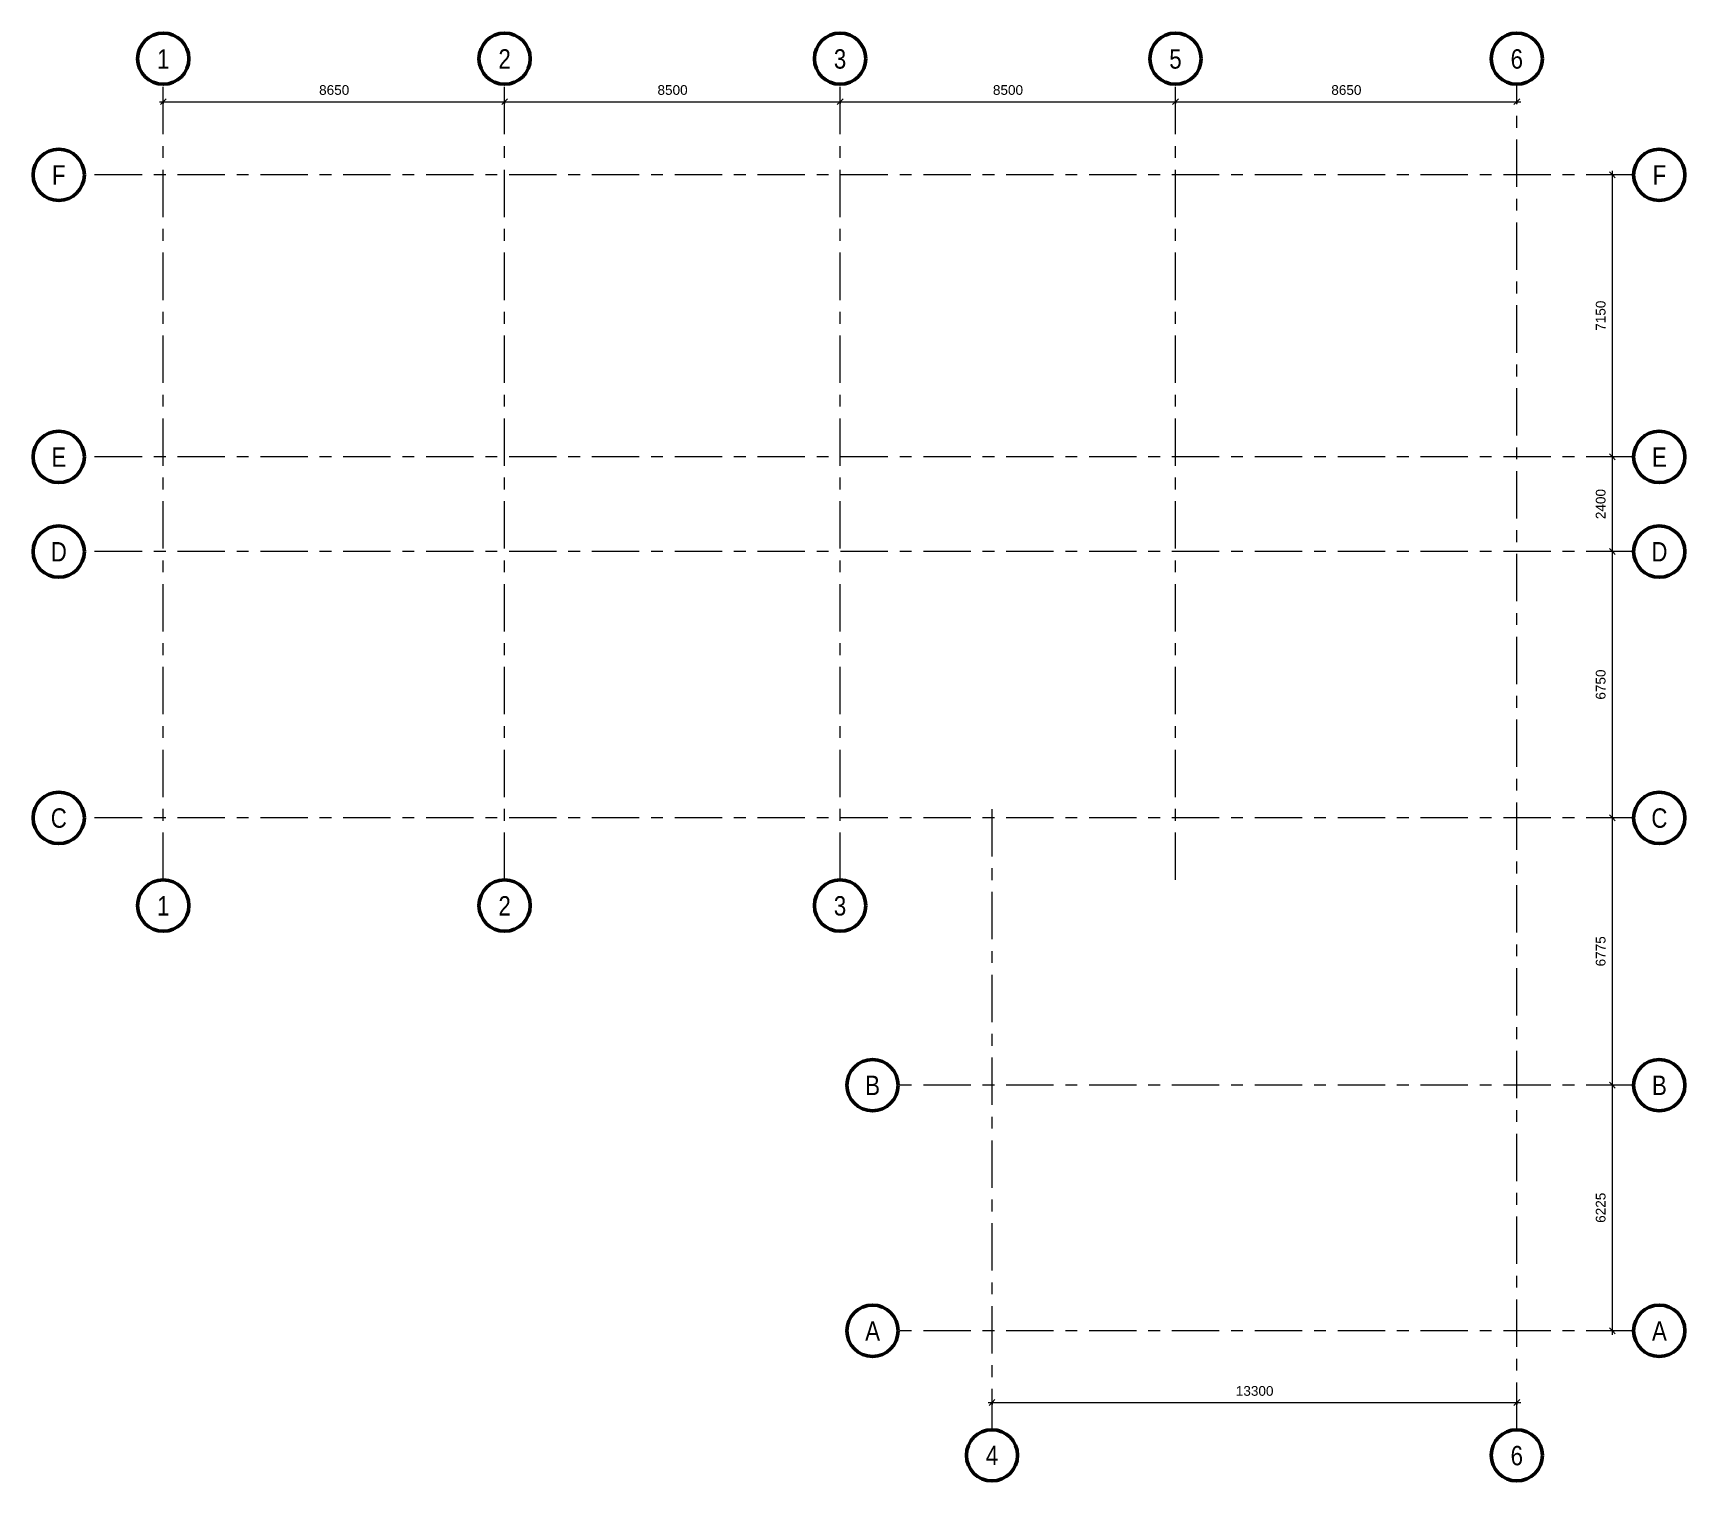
# Model space of a CAD drawing. Header units: millimetres. Extents: x -12805 to 29056, y -26186 to 10516.
import ezdxf

# ---------------------------------------------------------------- set-up
doc = ezdxf.new("R2010")
doc.units = ezdxf.units.MM
doc.header["$LTSCALE"] = 100
doc.linetypes.add('Grid Line', pattern=[21, 12, -3, 3, -3])
for name, color, linetype, lineweight in [('A-G421-M-GridsStructural', 1, 'Continuous', 15), ('A-Z023-D-Dimensions', 1, 'Continuous', 15), ('A-Z023-D-Dimensions100', 1, 'Continuous', 15)]:
    doc.layers.add(name, color=color, linetype=linetype, lineweight=lineweight)
doc.styles.add('Revit_Arial', font='arial.ttf', dxfattribs={"height": 245.883234})
doc.dimstyles.new('Diagonal_-_2_5mm_Arial', dxfattribs={"dimscale": 304.8, "dimtxt": 250, "dimasz": 0.492126, "dimexe": 0.492126, "dimexo": 0.492126, "dimgap": 0.328084, "dimtad": 1, "dimdec": 0, "dimzin": 0, "dimdsep": 46, "dimtxsty": 'Revit_Arial', "dimblk1": 'OBLIQUE', "dimblk2": 'OBLIQUE', "dimsah": 1, "dimcen": 0.09, "dimdle": 0.328084, "dimazin": 0, "dimtfac": 1, "dimtdec": 0, "dimtix": 1, "dimtmove": 0, "dimatfit": 3, "dimfxl": 1, "dimtvp": 1, "dimtfill": 1, "dimtolj": 1, "dimtzin": 0, "dimarcsym": 2})

# ---------------------------------------------------------------- blocks, each defined once
blk = doc.blocks.new('Grid - AEC-Grid_Head_Circle-202168-Ground Floor')
at = {"layer": 'A-G421-M-GridsStructural', "lineweight": 50}
blk.add_circle((0, 0), 6.5, dxfattribs=at)
blk = doc.blocks.new('DIMBLOCK1-Ground Floor')
at = {"layer": 'A-Z023-D-Dimensions100', "transparency": 16777216}
for p, q in [((-9504, 8732), (-9504, 8926)), ((-854, 8732), (-854, 8926)), ((-9604, 8776), (-854, 8776)), ((-9504, 8776), (-9504, 8732)), ((-854, 8776), (-854, 8732))]:
    blk.add_line(p, q, dxfattribs=at)
at = {"layer": 'A-Z023-D-Dimensions100', "lineweight": 18, "transparency": 16777216}
for p, q in [((-9504, 8776), (-9429, 8851)), ((-854, 8776), (-779, 8851)), ((-9504, 8776), (-9579, 8701)), ((-854, 8776), (-929, 8701))]:
    blk.add_line(p, q, dxfattribs=at)
at = {"layer": 'A-Z023-D-Dimensions100', "color": 0, "transparency": 16777216, "insert": (-5556, 9195), "char_height": 245.88, "width": 904.62, "attachment_point": 1, "line_spacing_factor": 0.938532, "bg_fill": 3, "box_fill_scale": 1.25, "bg_fill_color": 0, "bg_fill_transparency": 0}
blk.add_mtext('\\fArial|b0|i0|c0|p34|;8650', dxfattribs=at)
blk = doc.blocks.new('_Oblique')
at = {"color": 0, "linetype": 'ByBlock', "lineweight": -2}
blk.add_line((-0.5, -0.5), (0.5, 0.5), dxfattribs=at)
blk = doc.blocks.new('DIMBLOCK2-Ground Floor')
at = {"layer": 'A-Z023-D-Dimensions100', "transparency": 16777216}
for p, q in [((-854, 8732), (-854, 8926)), ((7646, 8732), (7646, 8926)), ((-854, 8776), (7646, 8776)), ((-854, 8776), (-854, 8732)), ((7646, 8776), (7646, 8732))]:
    blk.add_line(p, q, dxfattribs=at)
at = {"layer": 'A-Z023-D-Dimensions100', "lineweight": 18, "transparency": 16777216}
for p, q in [((-854, 8776), (-779, 8851)), ((7646, 8776), (7721, 8851)), ((-854, 8776), (-929, 8701)), ((7646, 8776), (7571, 8701))]:
    blk.add_line(p, q, dxfattribs=at)
at = {"layer": 'A-Z023-D-Dimensions100', "color": 0, "transparency": 16777216, "insert": (3019, 9195), "char_height": 245.88, "width": 904.62, "attachment_point": 1, "line_spacing_factor": 0.938532, "bg_fill": 3, "box_fill_scale": 1.25, "bg_fill_color": 0, "bg_fill_transparency": 0}
blk.add_mtext('\\fArial|b0|i0|c0|p34|;8500', dxfattribs=at)
blk = doc.blocks.new('DIMBLOCK3-Ground Floor')
at = {"layer": 'A-Z023-D-Dimensions100', "transparency": 16777216}
for p, q in [((7646, 8732), (7646, 8926)), ((16146, 8732), (16146, 8926)), ((7646, 8776), (16146, 8776)), ((7646, 8776), (7646, 8732)), ((16146, 8776), (16146, 8732))]:
    blk.add_line(p, q, dxfattribs=at)
at = {"layer": 'A-Z023-D-Dimensions100', "lineweight": 18, "transparency": 16777216}
for p, q in [((7646, 8776), (7721, 8851)), ((16146, 8776), (16221, 8851)), ((7646, 8776), (7571, 8701)), ((16146, 8776), (16071, 8701))]:
    blk.add_line(p, q, dxfattribs=at)
at = {"layer": 'A-Z023-D-Dimensions100', "color": 0, "transparency": 16777216, "insert": (11519, 9195), "char_height": 245.88, "width": 904.62, "attachment_point": 1, "line_spacing_factor": 0.938532, "bg_fill": 3, "box_fill_scale": 1.25, "bg_fill_color": 0, "bg_fill_transparency": 0}
blk.add_mtext('\\fArial|b0|i0|c0|p34|;8500', dxfattribs=at)
blk = doc.blocks.new('DIMBLOCK4-Ground Floor')
at = {"layer": 'A-Z023-D-Dimensions100', "transparency": 16777216}
for p, q in [((16146, 8732), (16146, 8926)), ((24796, 8732), (24796, 8926)), ((16146, 8776), (24896, 8776)), ((16146, 8776), (16146, 8732)), ((24796, 8776), (24796, 8732))]:
    blk.add_line(p, q, dxfattribs=at)
at = {"layer": 'A-Z023-D-Dimensions100', "lineweight": 18, "transparency": 16777216}
for p, q in [((16146, 8776), (16221, 8851)), ((24796, 8776), (24871, 8851)), ((16146, 8776), (16071, 8701)), ((24796, 8776), (24721, 8701))]:
    blk.add_line(p, q, dxfattribs=at)
at = {"layer": 'A-Z023-D-Dimensions100', "color": 0, "transparency": 16777216, "insert": (20094, 9195), "char_height": 245.88, "width": 904.62, "attachment_point": 1, "line_spacing_factor": 0.938532, "bg_fill": 3, "box_fill_scale": 1.25, "bg_fill_color": 0, "bg_fill_transparency": 0}
blk.add_mtext('\\fArial|b0|i0|c0|p34|;8650', dxfattribs=at)
blk = doc.blocks.new('DIMBLOCK5-Ground Floor')
at = {"layer": 'A-Z023-D-Dimensions100', "transparency": 16777216}
for p, q in [((11396, -24200), (24896, -24200)), ((11496, -24244), (11496, -24050)), ((11496, -24200), (11496, -24244)), ((24796, -24244), (24796, -24050)), ((24796, -24200), (24796, -24244))]:
    blk.add_line(p, q, dxfattribs=at)
at = {"layer": 'A-Z023-D-Dimensions100', "lineweight": 18, "transparency": 16777216}
for p, q in [((11496, -24200), (11421, -24275)), ((11496, -24200), (11571, -24125)), ((24796, -24200), (24721, -24275)), ((24796, -24200), (24871, -24125))]:
    blk.add_line(p, q, dxfattribs=at)
at = {"layer": 'A-Z023-D-Dimensions100', "color": 0, "transparency": 16777216, "insert": (17674, -23781), "char_height": 245.88, "width": 1130.77, "attachment_point": 1, "line_spacing_factor": 0.938532, "bg_fill": 3, "box_fill_scale": 1.25, "bg_fill_color": 0, "bg_fill_transparency": 0}
blk.add_mtext('\\fArial|b0|i0|c0|p34|;13300', dxfattribs=at)
blk = doc.blocks.new('DIMBLOCK6-Ground Floor')
at = {"layer": 'A-Z023-D-Dimensions100', "transparency": 16777216}
for p, q in [((27260, -16154), (27066, -16154)), ((27216, -22479), (27216, -16154)), ((27216, -16154), (27260, -16154)), ((27260, -22379), (27066, -22379)), ((27216, -22379), (27260, -22379))]:
    blk.add_line(p, q, dxfattribs=at)
at = {"layer": 'A-Z023-D-Dimensions100', "lineweight": 18, "transparency": 16777216}
for p, q in [((27216, -16154), (27141, -16079)), ((27216, -16154), (27291, -16229)), ((27216, -22379), (27141, -22304)), ((27216, -22379), (27291, -22454))]:
    blk.add_line(p, q, dxfattribs=at)
at = {"layer": 'A-Z023-D-Dimensions100', "color": 0, "transparency": 16777216, "insert": (26797, -19643), "char_height": 245.88, "width": 904.62, "attachment_point": 1, "rotation": 90, "line_spacing_factor": 0.938532, "bg_fill": 3, "box_fill_scale": 1.25, "bg_fill_color": 0, "bg_fill_transparency": 0}
blk.add_mtext('\\fArial|b0|i0|c0|p34|;6225', dxfattribs=at)
blk = doc.blocks.new('DIMBLOCK7-Ground Floor')
at = {"layer": 'A-Z023-D-Dimensions100', "transparency": 16777216}
for p, q in [((27260, -9379), (27066, -9379)), ((27216, -16154), (27216, -9379)), ((27216, -9379), (27260, -9379)), ((27260, -16154), (27066, -16154)), ((27216, -16154), (27260, -16154))]:
    blk.add_line(p, q, dxfattribs=at)
at = {"layer": 'A-Z023-D-Dimensions100', "lineweight": 18, "transparency": 16777216}
for p, q in [((27216, -9379), (27141, -9304)), ((27216, -9379), (27291, -9454)), ((27216, -16154), (27141, -16079)), ((27216, -16154), (27291, -16229))]:
    blk.add_line(p, q, dxfattribs=at)
at = {"layer": 'A-Z023-D-Dimensions100', "color": 0, "transparency": 16777216, "insert": (26797, -13143), "char_height": 245.88, "width": 904.62, "attachment_point": 1, "rotation": 90, "line_spacing_factor": 0.938532, "bg_fill": 3, "box_fill_scale": 1.25, "bg_fill_color": 0, "bg_fill_transparency": 0}
blk.add_mtext('\\fArial|b0|i0|c0|p34|;6775', dxfattribs=at)
blk = doc.blocks.new('DIMBLOCK8-Ground Floor')
at = {"layer": 'A-Z023-D-Dimensions100', "transparency": 16777216}
for p, q in [((27260, -2629), (27066, -2629)), ((27216, -9379), (27216, -2629)), ((27216, -2629), (27260, -2629)), ((27260, -9379), (27066, -9379)), ((27216, -9379), (27260, -9379))]:
    blk.add_line(p, q, dxfattribs=at)
at = {"layer": 'A-Z023-D-Dimensions100', "lineweight": 18, "transparency": 16777216}
for p, q in [((27216, -2629), (27141, -2554)), ((27216, -2629), (27291, -2704)), ((27216, -9379), (27141, -9304)), ((27216, -9379), (27291, -9454))]:
    blk.add_line(p, q, dxfattribs=at)
at = {"layer": 'A-Z023-D-Dimensions100', "color": 0, "transparency": 16777216, "insert": (26797, -6381), "char_height": 245.88, "width": 904.62, "attachment_point": 1, "rotation": 90, "line_spacing_factor": 0.938532, "bg_fill": 3, "box_fill_scale": 1.25, "bg_fill_color": 0, "bg_fill_transparency": 0}
blk.add_mtext('\\fArial|b0|i0|c0|p34|;6750', dxfattribs=at)
blk = doc.blocks.new('DIMBLOCK9-Ground Floor')
at = {"layer": 'A-Z023-D-Dimensions100', "transparency": 16777216}
for p, q in [((27260, -229), (27066, -229)), ((27216, -2629), (27216, -229)), ((27216, -229), (27260, -229)), ((27260, -2629), (27066, -2629)), ((27216, -2629), (27260, -2629))]:
    blk.add_line(p, q, dxfattribs=at)
at = {"layer": 'A-Z023-D-Dimensions100', "lineweight": 18, "transparency": 16777216}
for p, q in [((27216, -229), (27141, -154)), ((27216, -229), (27291, -304)), ((27216, -2629), (27141, -2554)), ((27216, -2629), (27291, -2704))]:
    blk.add_line(p, q, dxfattribs=at)
at = {"layer": 'A-Z023-D-Dimensions100', "color": 0, "transparency": 16777216, "insert": (26797, -1806), "char_height": 245.88, "width": 904.62, "attachment_point": 1, "rotation": 90, "line_spacing_factor": 0.938532, "bg_fill": 3, "box_fill_scale": 1.25, "bg_fill_color": 0, "bg_fill_transparency": 0}
blk.add_mtext('\\fArial|b0|i0|c0|p34|;2400', dxfattribs=at)
blk = doc.blocks.new('DIMBLOCK10-Ground Floor')
at = {"layer": 'A-Z023-D-Dimensions100', "transparency": 16777216}
for p, q in [((27260, 6921), (27066, 6921)), ((27216, -229), (27216, 7021)), ((27216, 6921), (27260, 6921)), ((27260, -229), (27066, -229)), ((27216, -229), (27260, -229))]:
    blk.add_line(p, q, dxfattribs=at)
at = {"layer": 'A-Z023-D-Dimensions100', "lineweight": 18, "transparency": 16777216}
for p, q in [((27216, 6921), (27141, 6996)), ((27216, 6921), (27291, 6846)), ((27216, -229), (27141, -154)), ((27216, -229), (27291, -304))]:
    blk.add_line(p, q, dxfattribs=at)
at = {"layer": 'A-Z023-D-Dimensions100', "color": 0, "transparency": 16777216, "insert": (26797, 2969), "char_height": 245.88, "width": 904.62, "attachment_point": 1, "rotation": 90, "line_spacing_factor": 0.938532, "bg_fill": 3, "box_fill_scale": 1.25, "bg_fill_color": 0, "bg_fill_transparency": 0}
blk.add_mtext('\\fArial|b0|i0|c0|p34|;7150', dxfattribs=at)

msp = doc.modelspace()

# ---------------------------------------------------------------- linework, layer by layer
at = {"layer": 'A-G421-M-GridsStructural', "linetype": 'Grid Line'}
for p, q in [((-9504.5, -10951.1), (-9504.5, 9216.1)), ((-854.5, -10951.1), (-854.5, 9216.1)), ((7645.5, -10951.1), (7645.5, 9216.1)), ((24795.5, -24886.2), (24795.5, 9216.1)), ((27756.4, 6921.2), (-11505.3, 6921.2)), ((27756.4, -228.8), (-11505.3, -228.8)), ((27756.4, -2628.8), (-11505.3, -2628.8)), ((11495.5, -9153.4), (11495.5, -24886.2)), ((27756.4, -9378.8), (-11505.3, -9378.8)), ((27756.4, -16153.8), (9118.1, -16153.8)), ((27756.4, -22378.8), (9118.1, -22378.8))]:
    msp.add_line(p, q, dxfattribs=at)

# ---------------------------------------------------------------- block references
at = {"layer": 'A-G421-M-GridsStructural', "lineweight": 50, "xscale": 99.99999999999993, "yscale": 99.99999999999993, "zscale": 99.99999999999993}
for p in [(-9504.5, 9866.1), (-854.5, 9866.1), (7645.5, 9866.1), (24795.5, 9866.1), (-9504.5, -11601.1), (-854.5, -11601.1), (7645.5, -11601.1), (24795.5, -25536.2)]:
    msp.add_blockref('Grid - AEC-Grid_Head_Circle-202168-Ground Floor', p, dxfattribs=at)
for p, rotation in [((-12155.3, 6921.2), 89.99999999999993), ((28406.4, 6921.2), 89.99999999999993), ((-12155.3, -228.8), 89.99999999999993), ((28406.4, -228.8), 89.99999999999993), ((-12155.3, -2628.8), 89.9999999999999), ((28406.4, -2628.8), 89.9999999999999), ((-12155.3, -9378.8), 89.99999999999982), ((28406.4, -9378.8), 89.99999999999982), ((8468.1, -16153.8), 89.99999999999982), ((28406.4, -16153.8), 89.99999999999982), ((8468.1, -22378.8), 89.99999999999982), ((28406.4, -22378.8), 89.99999999999982), ((11495.5, -25536.2), 180)]:
    msp.add_blockref('Grid - AEC-Grid_Head_Circle-202168-Ground Floor', p, dxfattribs=dict(at, rotation=rotation))

# ---------------------------------------------------------------- texts
at = {"layer": 'A-G421-M-GridsStructural', "char_height": 491.641, "attachment_point": 2, "line_spacing_factor": 0.968573}
for s, insert, width in [('\\fArial Narrow|b0|i0|c0|p34|;1', (-9504.6, 10105.2), 372), ('\\fArial Narrow|b0|i0|c0|p34|;2', (-854.6, 10105.2), 372), ('\\fArial Narrow|b0|i0|c0|p34|;3', (7645.4, 10105.2), 372), ('\\fArial Narrow|b0|i0|c0|p34|;5', (16145.4, 10105.2), 372), ('\\fArial Narrow|b0|i0|c0|p34|;6', (24795.4, 10105.2), 372), ('\\fArial Narrow|b0|i0|c0|p34|;F', (-12152.7, 7162.7), 414), ('\\fArial Narrow|b0|i0|c0|p34|;F', (28409, 7162.7), 414), ('\\fArial Narrow|b0|i0|c0|p34|;E', (-12152.7, 12.7), 450), ('\\fArial Narrow|b0|i0|c0|p34|;E', (28409, 12.7), 450), ('\\fArial Narrow|b0|i0|c0|p34|;D', (-12152.7, -2387.3), 486), ('\\fArial Narrow|b0|i0|c0|p34|;D', (28409, -2387.3), 486), ('\\fArial Narrow|b0|i0|c0|p34|;C', (-12152.7, -9137.3), 486), ('\\fArial Narrow|b0|i0|c0|p34|;C', (28409, -9137.3), 486), ('\\fArial Narrow|b0|i0|c0|p34|;1', (-9504.6, -11362), 372), ('\\fArial Narrow|b0|i0|c0|p34|;2', (-854.6, -11362), 372), ('\\fArial Narrow|b0|i0|c0|p34|;3', (7645.4, -11362), 372), ('\\fArial Narrow|b0|i0|c0|p34|;B', (8470.7, -15912.3), 450), ('\\fArial Narrow|b0|i0|c0|p34|;B', (28409, -15912.3), 450), ('\\fArial Narrow|b0|i0|c0|p34|;A', (8470.7, -22137.3), 450), ('\\fArial Narrow|b0|i0|c0|p34|;A', (28409, -22137.3), 450), ('\\fArial Narrow|b0|i0|c0|p34|;4', (11495.6, -25292), 372), ('\\fArial Narrow|b0|i0|c0|p34|;6', (24795.4, -25297.1), 372)]:
    msp.add_mtext(s, dxfattribs=dict(at, insert=insert, width=width))

# ---------------------------------------------------------------- next in the draw order: dimensions: what is measured, and where the dimension line sits
at = {"layer": 'A-Z023-D-Dimensions'}
for base, p1, p2, override, picture, middle in [((-854.5, 8775.7), (-9504.5, 8881.8), (-854.5, 8881.8), {"dimfxl": 8650}, 'DIMBLOCK1-Ground Floor', (-5179.5, 9001.3)), ((24795.5, -24199.9), (11495.5, -24093.8), (24795.5, -24093.8), {"dimfxl": 13300}, 'DIMBLOCK5-Ground Floor', (18145.5, -23974.3))]:
    dim = msp.add_linear_dim(base=base, p1=p1, p2=p2, dimstyle='Diagonal_-_2_5mm_Arial', override=override, dxfattribs=at)
    dim.commit()
    dim.dimension.update_dxf_attribs({"geometry": picture, "text_midpoint": middle})
dim = msp.add_linear_dim(base=(27216.4, -16153.8), p1=(27110.4, -22378.8), p2=(27110.4, -16153.8), angle=90, dimstyle='Diagonal_-_2_5mm_Arial', override={"dimfxl": 6225}, dxfattribs=at)
dim.commit()
dim.dimension.update_dxf_attribs({"geometry": 'DIMBLOCK6-Ground Floor', "text_midpoint": (26990.9, -19266.3)})

# ---------------------------------------------------------------- next in the draw order: dimensions: what is measured, and where the dimension line sits
dim = msp.add_linear_dim(base=(7645.5, 8775.7), p1=(-854.5, 8881.8), p2=(7645.5, 8881.8), dimstyle='Diagonal_-_2_5mm_Arial', override={"dimfxl": 8500}, dxfattribs=at)
dim.commit()
dim.dimension.update_dxf_attribs({"geometry": 'DIMBLOCK2-Ground Floor', "text_midpoint": (3395.5, 9001.3)})
dim = msp.add_linear_dim(base=(27216.4, -9378.8), p1=(27110.4, -16153.8), p2=(27110.4, -9378.8), angle=90, dimstyle='Diagonal_-_2_5mm_Arial', override={"dimfxl": 6775}, dxfattribs=at)
dim.commit()
dim.dimension.update_dxf_attribs({"geometry": 'DIMBLOCK7-Ground Floor', "text_midpoint": (26990.9, -12766.3)})

# ---------------------------------------------------------------- next in the draw order: dimensions: what is measured, and where the dimension line sits
dim = msp.add_linear_dim(base=(16145.5, 8775.7), p1=(7645.5, 8881.8), p2=(16145.5, 8881.8), dimstyle='Diagonal_-_2_5mm_Arial', override={"dimfxl": 8500}, dxfattribs=at)
dim.commit()
dim.dimension.update_dxf_attribs({"geometry": 'DIMBLOCK3-Ground Floor', "text_midpoint": (11895.5, 9001.3)})
dim = msp.add_linear_dim(base=(27216.4, -2628.8), p1=(27110.4, -9378.8), p2=(27110.4, -2628.8), angle=90, dimstyle='Diagonal_-_2_5mm_Arial', override={"dimfxl": 6750}, dxfattribs=at)
dim.commit()
dim.dimension.update_dxf_attribs({"geometry": 'DIMBLOCK8-Ground Floor', "text_midpoint": (26990.9, -6003.8)})

# ---------------------------------------------------------------- next in the draw order: dimensions: what is measured, and where the dimension line sits
dim = msp.add_linear_dim(base=(24795.5, 8775.7), p1=(16145.5, 8881.8), p2=(24795.5, 8881.8), dimstyle='Diagonal_-_2_5mm_Arial', override={"dimfxl": 8650}, dxfattribs=at)
dim.commit()
dim.dimension.update_dxf_attribs({"geometry": 'DIMBLOCK4-Ground Floor', "text_midpoint": (20470.5, 9001.3)})
dim = msp.add_linear_dim(base=(27216.4, -228.8), p1=(27110.4, -2628.8), p2=(27110.4, -228.8), angle=90, dimstyle='Diagonal_-_2_5mm_Arial', override={"dimfxl": 2400}, dxfattribs=at)
dim.commit()
dim.dimension.update_dxf_attribs({"geometry": 'DIMBLOCK9-Ground Floor', "text_midpoint": (26990.9, -1428.8)})

# ---------------------------------------------------------------- next in the draw order: linework, layer by layer
at = {"layer": 'A-G421-M-GridsStructural', "linetype": 'Grid Line'}
msp.add_line((16145.5, -10951.1), (16145.5, 9216.1), dxfattribs=at)

# ---------------------------------------------------------------- next in the draw order: block references
at = {"layer": 'A-G421-M-GridsStructural', "lineweight": 50, "xscale": 99.99999999999993, "yscale": 99.99999999999993, "zscale": 99.99999999999993}
msp.add_blockref('Grid - AEC-Grid_Head_Circle-202168-Ground Floor', (16145.5, 9866.1), dxfattribs=at)

# ---------------------------------------------------------------- next in the draw order: dimensions: what is measured, and where the dimension line sits
at = {"layer": 'A-Z023-D-Dimensions'}
dim = msp.add_linear_dim(base=(27216.4, 6921.2), p1=(27110.4, -228.8), p2=(27110.4, 6921.2), angle=90, dimstyle='Diagonal_-_2_5mm_Arial', override={"dimfxl": 7150}, dxfattribs=at)
dim.commit()
dim.dimension.update_dxf_attribs({"geometry": 'DIMBLOCK10-Ground Floor', "text_midpoint": (26990.9, 3346.2)})

doc.saveas('drawing.dxf')
